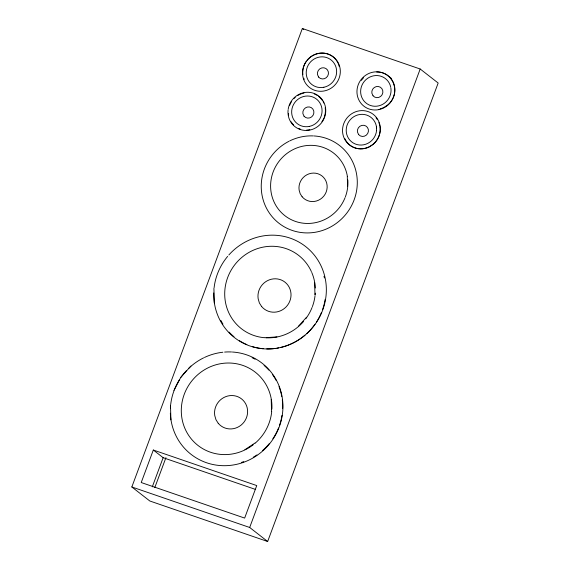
<?xml version="1.0" encoding="UTF-8"?>
<svg xmlns="http://www.w3.org/2000/svg" width="570" height="570" viewBox="0 0 570 570"><rect width="100%" height="100%" fill="white"/><g stroke="black" fill="none" stroke-linecap="round" stroke-linejoin="round"><path stroke-width="0.85" d="M131.834 486.972L302.342 28.5L420.19 69.006L438.166 83.028L267.658 541.5L149.81 500.994L131.834 486.972L249.681 527.478L267.658 541.5M153.316 450.022L141.225 482.534L244.651 518.08L256.742 485.569L153.316 450.022L163.141 457.689L255.645 489.48M152.297 486.866L163.141 457.689M154.776 487.656L165.934 457.646M249.681 527.478L420.19 69.006M173.893 390.543L180.854 377.226L190.914 366.047M298.402 326.282L306.56 317.212M244.872 449.737L254.982 443.025M265.036 337.739L276.906 336.906M302.342 28.5L303.724 29.576M358.608 134.57L357.44 131.969A5.693 5.458 -52.1 0 1 363.959 125.307A5.693 5.458 -52.1 0 1 367.678 133.523A5.693 5.458 -52.1 0 1 358.608 134.563M303.789 78.161L304.166 79.43M376.385 126.54L376.492 130.559M347.294 176.358L347.579 186.582M314.633 282.642L314.961 294.626M271.213 399.385L271.548 411.369M213.914 288.342L214.32 303.119M170.494 405.085L170.907 419.862M264.095 365.441A56.986 54.642 -52.1 0 1 268.89 370.122M272.61 374.739A56.986 54.642 -52.1 0 1 276.172 380.454M279.015 386.638A56.986 54.642 -52.1 0 1 281.78 396.464M282.293 399.869A56.986 54.642 -52.1 0 1 282.656 408.455M282 415.373A56.986 54.642 -52.1 0 1 279.471 425.484M278.552 427.949A56.986 54.642 -52.1 0 1 272.866 438.786M269.183 443.738A56.986 54.642 -52.1 0 1 262.485 450.621M256.928 454.924A56.986 54.642 -52.1 0 1 253.258 457.233M243.782 461.629A56.986 54.642 -52.1 0 1 241.331 462.441M252.104 357.711A56.986 54.642 -52.1 0 1 255.096 359.221M323.995 276.3A56.986 54.642 -52.1 0 1 324.401 277.946M325.142 299.371A56.986 54.642 -52.1 0 1 322.613 309.482M321.359 312.759A56.986 54.642 -52.1 0 1 316.485 322.043M315.011 324.23A56.986 54.642 -52.1 0 1 306.931 333.443M304.957 335.196A56.986 54.642 -52.1 0 1 280.312 347.55M278.616 347.907A56.986 54.642 -52.1 0 1 276.913 348.206M275.203 348.462A56.986 54.642 -52.1 0 1 266.689 348.911M263.269 348.719A56.986 54.642 -52.1 0 1 252.467 346.645M246.881 344.622A56.986 54.642 -52.1 0 1 239.457 340.718M233.992 336.742A56.986 54.642 -52.1 0 1 229.126 332.139M222.956 324.088A56.986 54.642 -52.1 0 1 220.875 320.44M318.395 96.259A18.995 18.212 -52.1 0 1 322.235 100.263M323.083 101.624A18.995 18.212 -52.1 0 1 323.803 103.049M325.192 107.666A18.995 18.212 -52.1 0 1 324.209 117.327M323.91 118.09A18.995 18.212 -52.1 0 1 321.915 121.716M309.845 129.711A18.995 18.212 -52.1 0 1 306.624 130.081M300.319 129.119A18.995 18.212 -52.1 0 1 298.837 128.535M293.621 124.937A18.995 18.212 -52.1 0 1 291.149 121.83M288.634 115.104A18.995 18.212 -52.1 0 1 288.448 113.494M289.61 105.436A18.995 18.212 -52.1 0 1 291.455 101.738M294.02 98.496A18.995 18.212 -52.1 0 1 295.224 97.37M297.903 95.425A18.995 18.212 -52.1 0 1 299.343 94.641M300.084 94.292A18.995 18.212 -52.1 0 1 303.974 93.052M314.248 93.922A18.995 18.212 -52.1 0 1 317.098 95.361M376.05 117.826A18.995 18.212 -52.1 0 1 377.454 119.764M378.893 122.614A18.995 18.212 -52.1 0 1 379.827 125.706M379.969 126.497A18.995 18.212 -52.1 0 1 373.371 144.231L369.26 146.953A18.995 18.212 -52.1 0 1 344.793 138.546M376.677 71.984A18.995 18.212 -52.1 0 1 393.884 83.84A18.995 18.212 -52.1 0 1 388.077 104.695L383.959 107.424A18.995 18.212 -52.1 0 1 380.119 108.834M361.387 80.349A18.995 18.212 -52.1 0 1 363.503 77.798M336.108 59.964A18.995 18.212 -52.1 0 1 338.145 63.398M338.459 64.132A18.995 18.212 -52.1 0 1 339.207 66.433M302.862 74.649A18.995 18.212 -52.1 0 1 314.049 54.813A18.995 18.212 -52.1 0 1 335.609 59.344M390.008 77.221A18.995 18.212 -52.1 0 1 391.184 78.304M390.863 87.844A15.611 14.97 -52.1 0 1 370.685 105.564A15.611 14.97 -52.1 0 1 365.833 79.757A15.611 14.97 -52.1 0 1 390.714 87.06M376.549 130.644A15.611 14.97 -52.1 0 1 353.172 142.942A15.611 14.97 -52.1 0 1 353.77 116.736A15.611 14.97 -52.1 0 1 376.606 128.222M307.137 60.306A19.394 18.596 -52.1 0 1 339.1 64.709A19.394 18.596 -52.1 0 1 318.943 91.221A19.394 18.596 -52.1 0 1 306.118 61.645M288.163 109.369A19.394 18.596 -52.1 0 1 318.366 95.753A19.394 18.596 -52.1 0 1 314.348 128.578A19.394 18.596 -52.1 0 1 288.064 110.195M345.085 197.612A39.672 38.04 -52.1 0 1 283.554 214.605A39.672 38.04 -52.1 0 1 290.664 150.943A39.672 38.04 -52.1 0 1 347.429 176.607M347.821 179.963A39.672 38.04 -52.1 0 1 345.392 196.814M314.191 135.959A49.284 47.26 -52.1 0 1 352.595 203.54A49.284 47.26 -52.1 0 1 275.153 219.935A49.284 47.26 -52.1 0 1 288.905 141.317M289.66 140.933A49.284 47.26 -52.1 0 1 313.365 135.916M245.121 449.823A46.512 44.602 -52.1 0 1 182.87 422.584A46.512 44.602 -52.1 0 1 221.673 363.525A46.512 44.602 -52.1 0 1 271.904 409.053M271.719 411.611A46.512 44.602 -52.1 0 1 255.203 443.147M253.194 444.785A46.512 44.602 -52.1 0 1 245.884 449.438M232.403 352.018A57.784 55.411 -52.1 0 1 282.848 409.695A57.784 55.411 -52.1 0 1 226.076 465.676A57.784 55.411 -52.1 0 1 170.345 413.214M170.394 407.935A57.784 55.411 -52.1 0 1 170.594 405.32M170.694 404.458A57.784 55.411 -52.1 0 1 174 390.721M174.313 389.901A57.784 55.411 -52.1 0 1 179.529 379.57M180.996 377.354A57.784 55.411 -52.1 0 1 186.618 370.443M188.499 368.534A57.784 55.411 -52.1 0 1 203.64 357.853M204.431 357.476A57.784 55.411 -52.1 0 1 222.877 352.239M224.616 352.075A57.784 55.411 -52.1 0 1 231.548 351.975M264.551 337.718A46.512 44.602 -52.1 0 1 233.543 266.418A46.512 44.602 -52.1 0 1 311.391 271.619M311.733 272.389A46.512 44.602 -52.1 0 1 315.317 288.014M315.274 293.172A46.512 44.602 -52.1 0 1 315.132 294.868M315.039 295.716A46.512 44.602 -52.1 0 1 312.396 306.624M312.089 307.43A46.512 44.602 -52.1 0 1 305.748 318.787M303.554 321.501A46.512 44.602 -52.1 0 1 266.219 337.818M228.819 255.018A57.784 55.411 -52.1 0 1 318.373 260.903A57.784 55.411 -52.1 0 1 284.352 346.46A57.784 55.411 -52.1 0 1 213.736 292.952M214.106 287.715A57.784 55.411 -52.1 0 1 227.651 256.379M373.036 95.774L371.861 93.181A5.693 5.458 -52.1 0 1 378.38 86.512A5.693 5.458 -52.1 0 1 382.107 94.734A5.693 5.458 -52.1 0 1 373.036 95.774M318.616 77.071L317.447 74.471A5.693 5.458 -52.1 0 1 323.967 67.809A5.693 5.458 -52.1 0 1 327.686 76.031A5.693 5.458 -52.1 0 1 318.616 77.071M304.052 116.23L302.884 113.637A5.693 5.458 -52.1 0 1 309.403 106.968A5.693 5.458 -52.1 0 1 313.122 115.19A5.693 5.458 -52.1 0 1 304.052 116.23M302.121 196.771L300.176 193.693L299.143 190.166A14.471 13.88 -52.1 0 1 315.709 173.23A14.471 13.88 -52.1 0 1 325.171 194.121A14.471 13.88 -52.1 0 1 302.129 196.764M261.666 306.575L259.379 302.962L258.174 298.83A16.965 16.274 -52.1 0 1 277.597 278.972A16.965 16.274 -52.1 0 1 288.698 303.468A16.965 16.274 -52.1 0 1 261.673 306.567M218.253 423.318L215.966 419.705L214.755 415.573A16.965 16.274 -52.1 0 1 234.185 395.715A16.965 16.274 -52.1 0 1 245.278 420.211A16.965 16.274 -52.1 0 1 218.253 423.31M378.858 109.618A19.394 18.596 -52.1 0 0 390.5 78.254A19.394 18.596 -52.1 0 0 358.181 84.852A19.394 18.596 -52.1 0 0 378.858 109.618M364.43 148.407A19.394 18.596 -52.1 0 0 376.072 117.05A19.394 18.596 -52.1 0 0 343.753 123.64A19.394 18.596 -52.1 0 0 364.43 148.407M323.853 87.267A15.611 14.97 -52.1 0 0 333.222 62.016A15.611 14.97 -52.1 0 0 307.209 67.331A15.611 14.97 -52.1 0 0 323.853 87.267M309.289 126.426A15.611 14.97 -52.1 0 0 318.659 101.182A15.611 14.97 -52.1 0 0 292.645 106.49A15.611 14.97 -52.1 0 0 309.289 126.426"/></g></svg>
